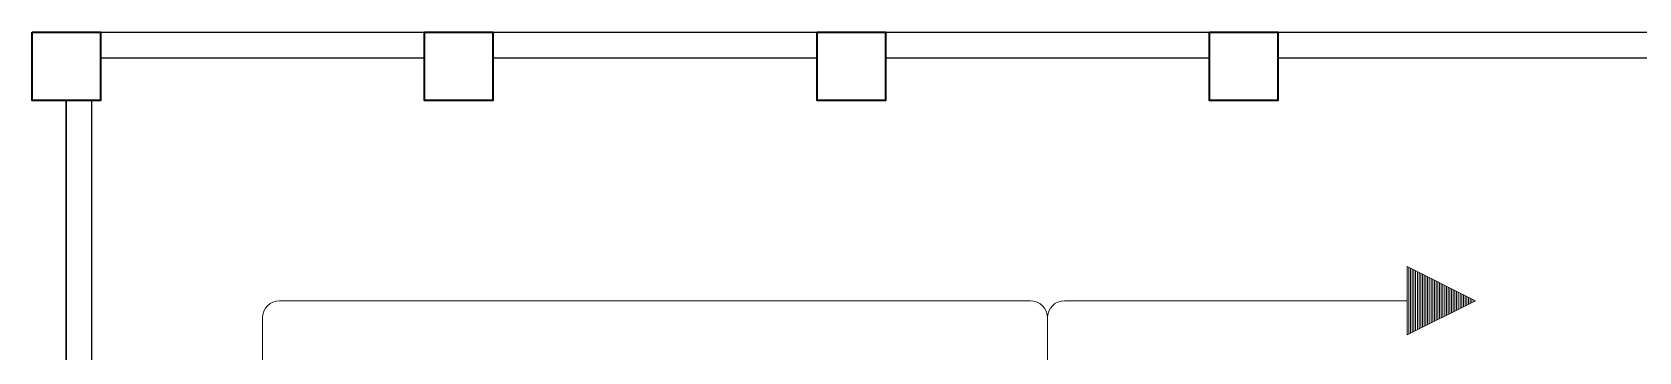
# Model space of a CAD drawing. Header units: millimetres. Extents: x 3 to 200, y 1 to 233.
# Drawn here: x 3.42 to 12.84, y 134.51 to 136.39 of the extents above; entities that cross this region are included whole.
import ezdxf

# ---------------------------------------------------------------- set-up
doc = ezdxf.new("R2010")
doc.units = ezdxf.units.MM
doc.header["$MEASUREMENT"] = 0

msp = doc.modelspace()

# ---------------------------------------------------------------- linework, layer by layer
at = {"color": 8, "lineweight": 25}
for p, q in [((3.8199, 136.3872), (8.4199, 136.3872)), ((8.4199, 136.3872), (13.7199, 136.3872)), ((3.8199, 136.2372), (5.7199, 136.2372)), ((6.1199, 136.2372), (8.0199, 136.2372)), ((8.4199, 136.2372), (10.3199, 136.2372)), ((10.7199, 136.2372), (13.7199, 136.2372)), ((3.6199, 135.9872), (3.6199, 134.1622)), ((3.6199, 134.1622), (3.6199, 135.9872)), ((3.7699, 134.1622), (3.7699, 135.9872))]:
    msp.add_line(p, q, dxfattribs=at)
at = {"color": 8, "lineweight": 9}
for p, q in [((11.4775, 134.8122), (11.4775, 135.0122)), ((11.8775, 134.8122), (11.4775, 135.0122)), ((11.4875, 134.8122), (11.4875, 135.0072)), ((11.4975, 134.8122), (11.4975, 135.0022)), ((11.5075, 134.9972), (11.5075, 134.8122)), ((11.5175, 134.9922), (11.5175, 134.8122)), ((11.5275, 134.9872), (11.5275, 134.8122)), ((11.5375, 134.9822), (11.5375, 134.8122)), ((11.5475, 134.9772), (11.5475, 134.8122)), ((11.5575, 134.9722), (11.5575, 134.8122)), ((11.5675, 134.9672), (11.5675, 134.8122)), ((11.5675, 134.9672), (11.5675, 134.8122)), ((11.5775, 134.9622), (11.5775, 134.8122)), ((11.5875, 134.9572), (11.5875, 134.8122)), ((11.5975, 134.9522), (11.5975, 134.8122)), ((11.6075, 134.9472), (11.6075, 134.8122)), ((11.6175, 134.9422), (11.6175, 134.8122)), ((11.6275, 134.9372), (11.6275, 134.8122)), ((11.6375, 134.9322), (11.6375, 134.8122)), ((11.6475, 134.9272), (11.6475, 134.8122)), ((11.6575, 134.9222), (11.6575, 134.8122)), ((11.6675, 134.9172), (11.6675, 134.8122)), ((11.6775, 134.9122), (11.6775, 134.8122)), ((11.6875, 134.9072), (11.6875, 134.8122)), ((11.6975, 134.9022), (11.6975, 134.8122)), ((11.7075, 134.8972), (11.7075, 134.8122)), ((11.7175, 134.8922), (11.7175, 134.8122)), ((11.7275, 134.8872), (11.7275, 134.8122)), ((11.7375, 134.8822), (11.7375, 134.8122)), ((11.7475, 134.8772), (11.7475, 134.8122)), ((11.7575, 134.8722), (11.7575, 134.8122)), ((11.7675, 134.8672), (11.7675, 134.8122)), ((11.7775, 134.8622), (11.7775, 134.8122)), ((11.7875, 134.8572), (11.7875, 134.8122)), ((11.7975, 134.8522), (11.7975, 134.8122)), ((11.8075, 134.8472), (11.8075, 134.8122)), ((11.8175, 134.8422), (11.8175, 134.8122)), ((11.8275, 134.8372), (11.8275, 134.8122)), ((11.8375, 134.8322), (11.8375, 134.8122)), ((4.8699, 134.8122), (9.2699, 134.8122)), ((9.4699, 134.8122), (11.4775, 134.8122)), ((11.4775, 134.8122), (11.4775, 134.6122)), ((11.8775, 134.8122), (11.4775, 134.6122)), ((11.4875, 134.8122), (11.4875, 134.6172)), ((11.4975, 134.8122), (11.4975, 134.6222)), ((11.5075, 134.8122), (11.5075, 134.6272)), ((11.5175, 134.8122), (11.5175, 134.6322)), ((11.5275, 134.8122), (11.5275, 134.6372)), ((11.5375, 134.8122), (11.5375, 134.6422)), ((11.5475, 134.8122), (11.5475, 134.6472)), ((11.5575, 134.8122), (11.5575, 134.6522)), ((11.5675, 134.8122), (11.5675, 134.6572)), ((11.5675, 134.8122), (11.5675, 134.6572)), ((11.5775, 134.8122), (11.5775, 134.6622)), ((11.5875, 134.8122), (11.5875, 134.6672)), ((11.5975, 134.8122), (11.5975, 134.6722)), ((11.6075, 134.8122), (11.6075, 134.6772)), ((11.6175, 134.8122), (11.6175, 134.6822)), ((11.6275, 134.8122), (11.6275, 134.6872)), ((11.6375, 134.8122), (11.6375, 134.6922)), ((11.6475, 134.8122), (11.6475, 134.6972)), ((11.6575, 134.8122), (11.6575, 134.7022)), ((11.6675, 134.8122), (11.6675, 134.7072)), ((11.6775, 134.8122), (11.6775, 134.7122)), ((11.6875, 134.8122), (11.6875, 134.7172)), ((11.6975, 134.8122), (11.6975, 134.7222)), ((11.7075, 134.8122), (11.7075, 134.7272)), ((11.7175, 134.8122), (11.7175, 134.7322)), ((11.7275, 134.8122), (11.7275, 134.7372)), ((11.7375, 134.8122), (11.7375, 134.7422)), ((11.7475, 134.8122), (11.7475, 134.7472)), ((11.7575, 134.8122), (11.7575, 134.7522)), ((11.7675, 134.8122), (11.7675, 134.7572)), ((11.7775, 134.8122), (11.7775, 134.7622)), ((11.7875, 134.8122), (11.7875, 134.7672)), ((11.7975, 134.8122), (11.7975, 134.7722)), ((11.8075, 134.8122), (11.8075, 134.7772)), ((11.8175, 134.8122), (11.8175, 134.7822)), ((11.8275, 134.8122), (11.8275, 134.7872)), ((11.8375, 134.8122), (11.8375, 134.7922)), ((11.8475, 134.8272), (11.8475, 134.8122)), ((11.8475, 134.8122), (11.8475, 134.7972)), ((11.8575, 134.8222), (11.8575, 134.8122)), ((11.8575, 134.8122), (11.8575, 134.8022)), ((11.8675, 134.8172), (11.8675, 134.8122)), ((11.8675, 134.8122), (11.8675, 134.8072)), ((4.7699, 134.7122), (4.7699, 121.5122)), ((9.3699, 121.8122), (9.3699, 134.7122))]:
    msp.add_line(p, q, dxfattribs=at)
at = {"color": 8, "lineweight": 35}
for points in [[(3.4199, 136.3872), (3.8199, 136.3872), (3.8199, 135.9872), (3.4199, 135.9872)], [(5.7199, 136.3872), (6.1199, 136.3872), (6.1199, 135.9872), (5.7199, 135.9872)], [(8.0199, 136.3872), (8.4199, 136.3872), (8.4199, 135.9872), (8.0199, 135.9872)], [(10.3199, 136.3872), (10.7199, 136.3872), (10.7199, 135.9872), (10.3199, 135.9872)]]:
    msp.add_lwpolyline(points, close=True, dxfattribs=at)
at = {"color": 8, "lineweight": 9}
for centre, start, end in [((4.8699, 134.7122), 90, 180), ((9.2699, 134.7122), 0, 90), ((9.4699, 134.7122), 90, 180)]:
    msp.add_arc(centre, 0.1, start, end, dxfattribs=at)

doc.saveas('drawing.dxf')
